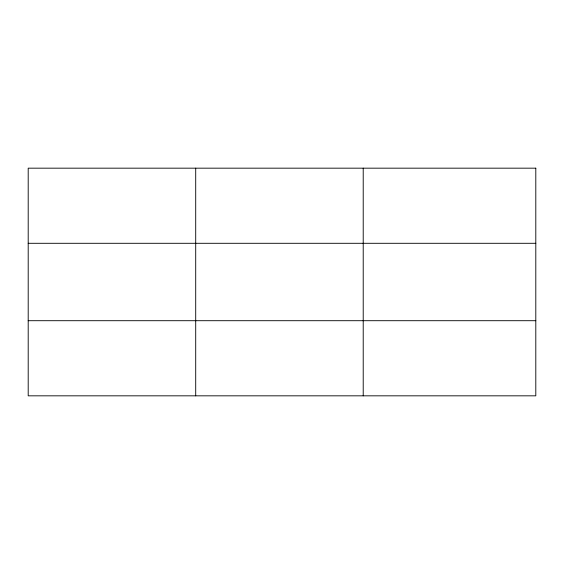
<?xml version="1.0" encoding="UTF-8"?>
<svg xmlns="http://www.w3.org/2000/svg" width="564" height="564" viewBox="0 0 564 564"><rect width="100%" height="100%" fill="white"/><g stroke="black" fill="none" stroke-linecap="round" stroke-linejoin="round"><path stroke-width="0.85" d="M195.708 395.829L195.708 168.171M363.216 395.829L363.216 168.171M28.2 243.296L535.8 243.296M28.2 320.704L535.8 320.704M535.8 168.171L535.8 395.829L28.2 395.829L28.2 168.171L535.8 168.171"/></g></svg>
